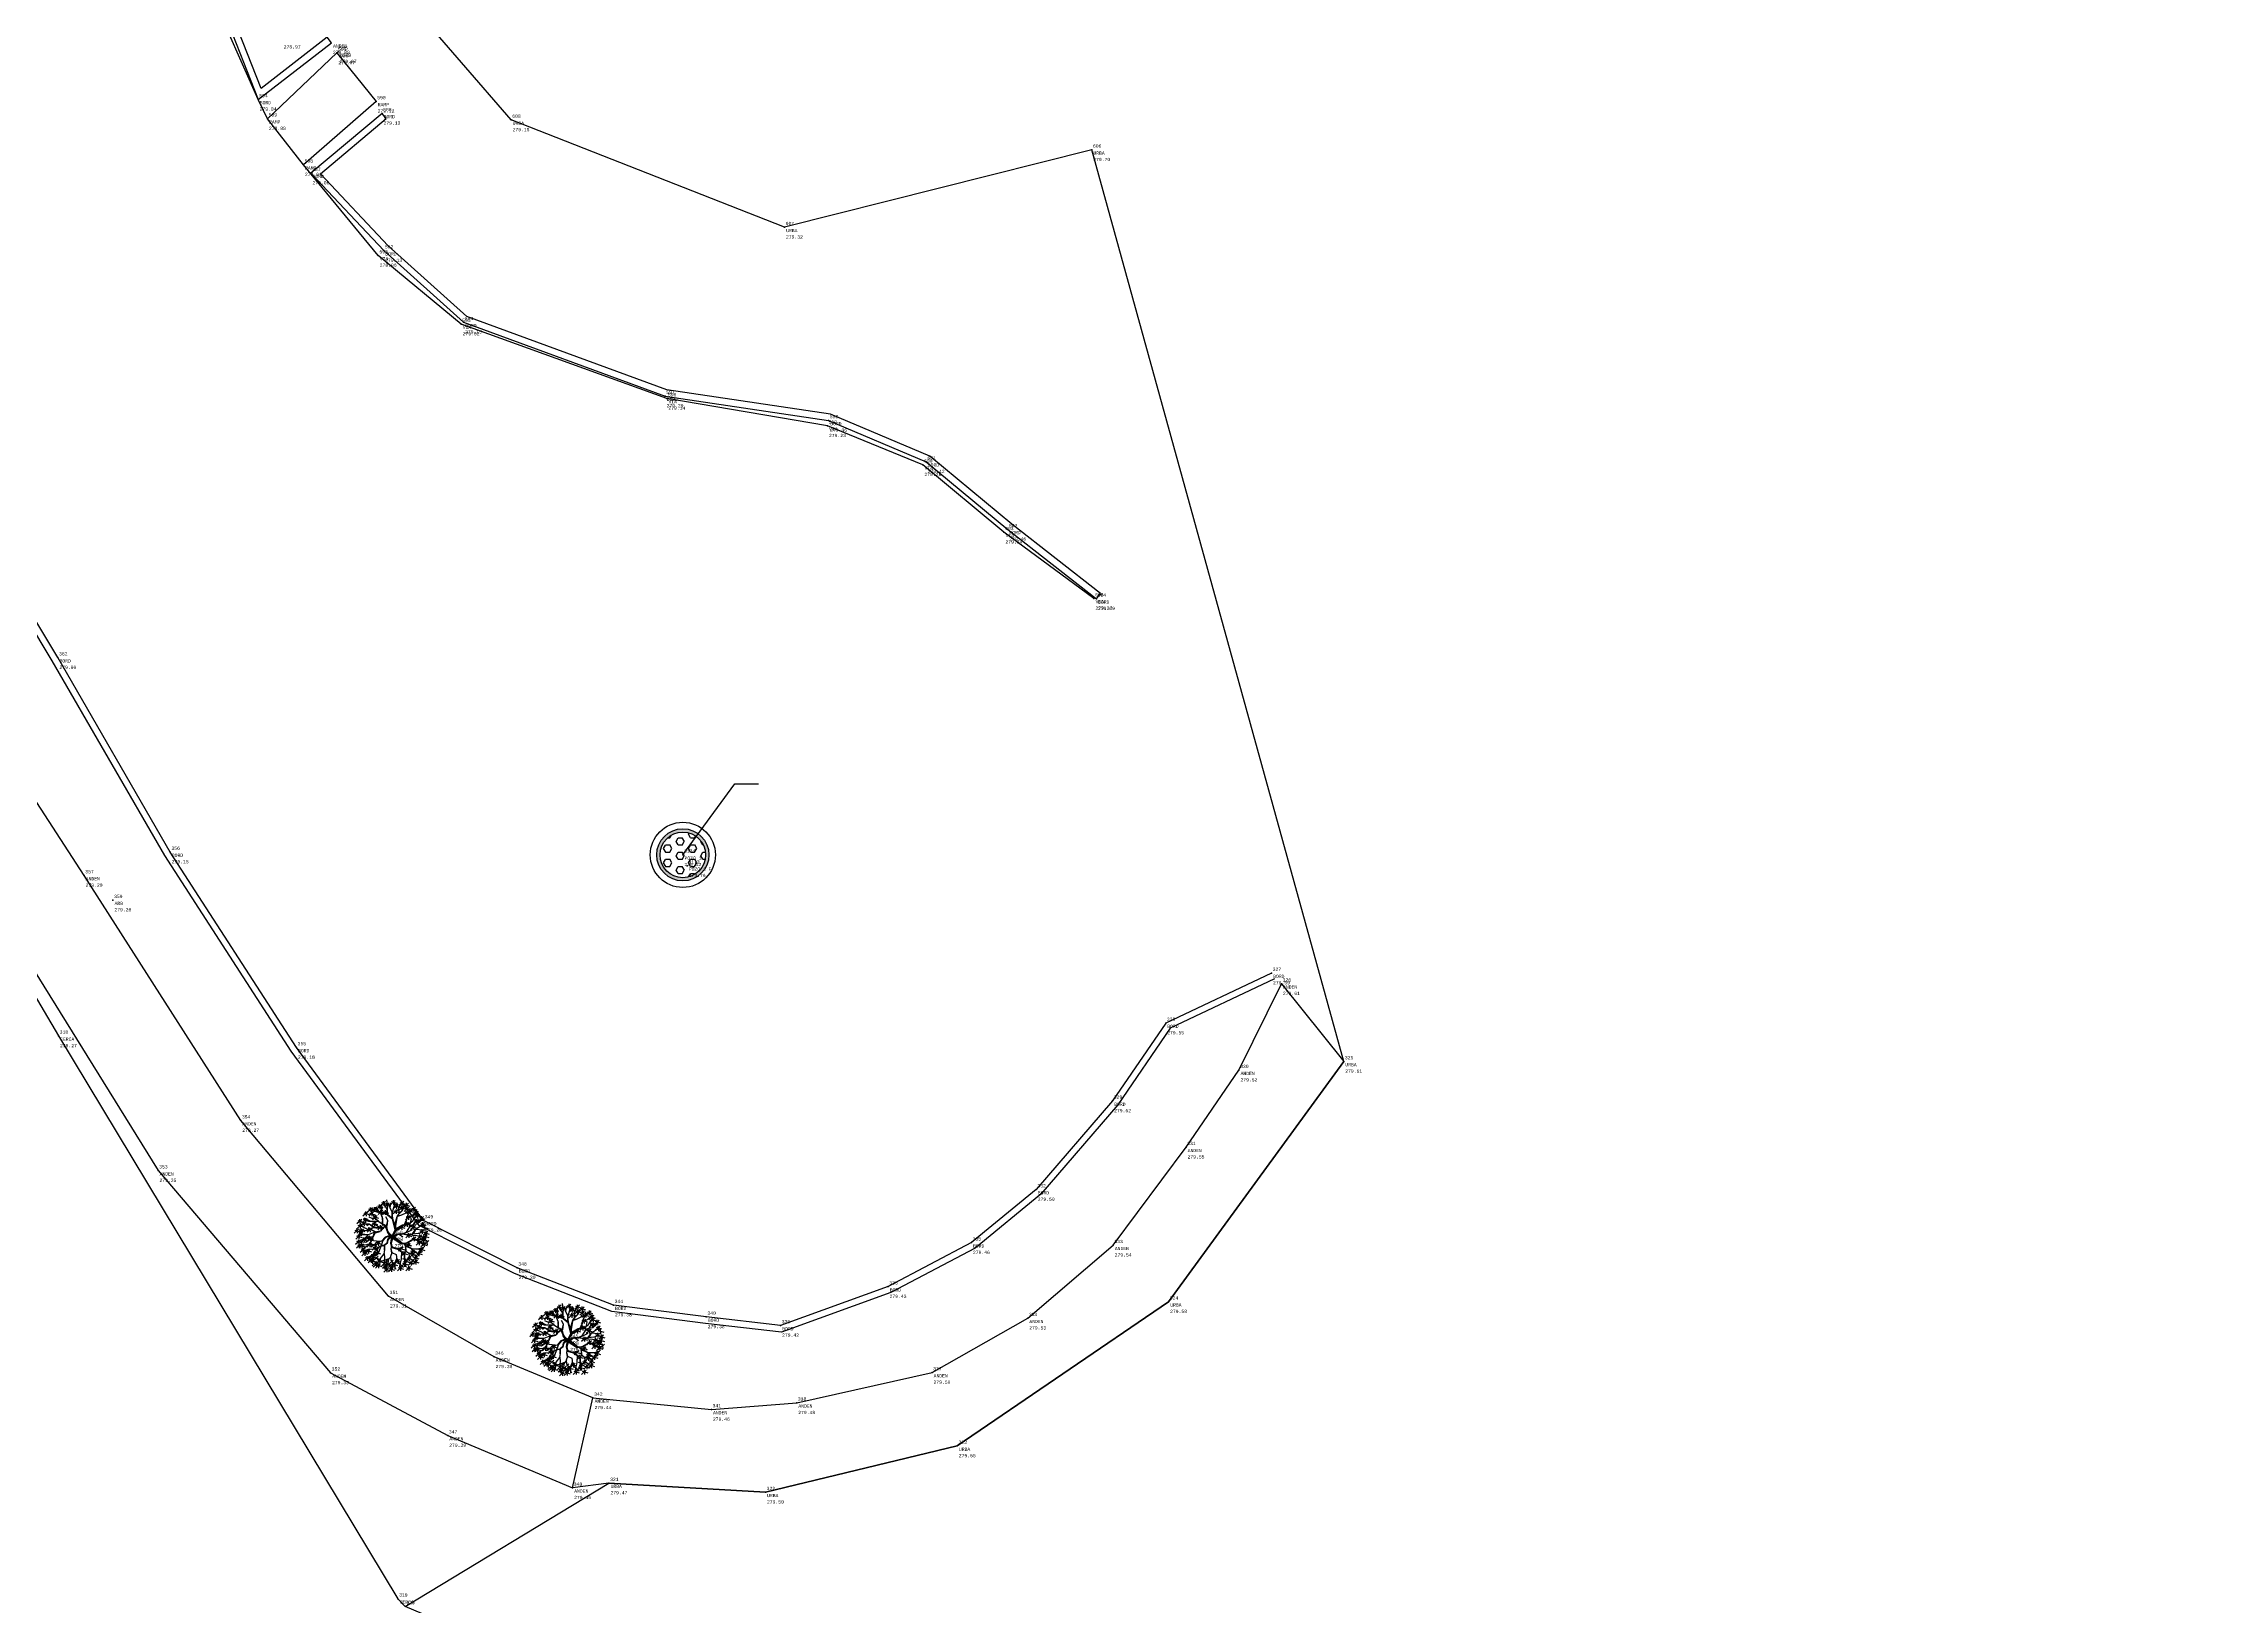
# Model space of a CAD drawing. Header units: metres. Extents: x 5050628 to 5051715, y 2427226 to 2427693.
# Drawn here: x 5050965.71 to 5050999.06, y 2427358 to 2427381.98 of the extents above; entities that cross this region are included whole.
import ezdxf
from ezdxf.enums import TextEntityAlignment as Align

# ---------------------------------------------------------------- set-up
doc = ezdxf.new("R2010")
doc.units = ezdxf.units.M
for name, color, linetype in [('Anden', 252, 'Continuous'), ('ARBOLES', 3, 'Continuous'), ('Bordillo', 252, 'Continuous'), ('Cerca', 90, 'FENCELINE2'), ('CVL_PUNTO', 2, 'Continuous'), ('CVL_PUNTO_COR', 2, 'Continuous'), ('CVL_PUNTO_NUM', 2, 'Continuous'), ('POZO', 251, 'Continuous'), ('Rampa', 253, 'Continuous'), ('Texto', 7, 'Continuous'), ('Urbanizacion', 222, 'Continuous'), ('Vía', 40, 'Continuous')]:
    doc.layers.add(name, color=color, linetype=linetype)
doc.styles.add('MONOTXT4', font='monotxt4.shx')
doc.linetypes.add('FENCELINE2', pattern='A,0.25,-0.1,[132,ltypeshp.shx,S=0.1,R=0,X=-0.1,Y=0],-0.1,1', length=1.45)

# ---------------------------------------------------------------- blocks, each defined once
blk = doc.blocks.new('POZO')
h = blk.add_hatch(color=251)
h.dxf.hatch_style = 1
h.paths.add_polyline_path([(0.4, 0, 1), (-0.4, 0, 1)])
h.paths.add_polyline_path([(-0.35, 0, -1), (0.35, 0, -1)], flags=16)
h = blk.add_hatch()
h.set_pattern_fill('HEX', color=252, scale=0.02)
h.set_pattern_definition([(0, (-1173315.06659, -1368270.07615), (0, 0.109985226308), [0.0635, -0.127]), (120, (-1173315.06659, -1368270.07615), (-0.095250000024, -0.054992613154), [0.0635, -0.127]), (60, (-1173315.00309, -1368270.07615), (-0.095250000024, 0.054992613154), [0.0635, -0.127])])
h.paths.add_polyline_path([(-0.35, 0, 1), (0.35, 0, 1)])
at = {"color": 252}
for radius in [0.5, 0.4, 0.35]:
    blk.add_circle((0, 0), radius, dxfattribs=at)
blk = doc.blocks.new('ar-2')
at = {"layer": 'ARBOLES'}
for p, q in [((28.994, 112.147), (28.788, 111.964)), ((28.821, 112.102), (29.055, 112.03)), ((28.899, 112.164), (28.922, 111.964)), ((29.159, 112.15), (28.953, 111.966)), ((29.24, 111.943), (28.972, 112.031)), ((28.986, 112.105), (29.22, 112.033)), ((29.064, 112.167), (29.087, 111.966)), ((29.381, 112.272), (29.175, 112.089)), ((29.208, 112.227), (29.442, 112.155)), ((29.442, 112.04), (29.235, 111.857)), ((29.286, 112.289), (29.309, 112.089)), ((29.552, 112.413), (29.346, 112.23)), ((29.401, 112.088), (29.364, 112.162)), ((29.379, 112.368), (29.613, 112.296)), ((29.632, 112.027), (29.426, 111.844)), ((29.457, 112.43), (29.48, 112.23)), ((29.716, 112.36), (29.509, 112.177)), ((29.537, 112.044), (29.56, 111.844)), ((29.543, 112.315), (29.776, 112.243)), ((29.603, 112.491), (29.626, 112.29)), ((29.982, 112.455), (29.776, 112.272)), ((29.809, 112.411), (30.043, 112.339)), ((29.887, 112.473), (29.91, 112.272)), ((30.096, 112.061), (29.889, 111.878)), ((30.099, 112.288), (29.893, 112.105)), ((29.923, 112.016), (30.156, 111.944)), ((29.926, 112.243), (30.16, 112.171)), ((30, 112.078), (30.023, 111.878)), ((30.004, 112.305), (30.027, 112.105)), ((30.344, 112.212), (30.137, 112.029)), ((30.353, 112.423), (30.146, 112.24)), ((30.171, 112.168), (30.404, 112.095)), ((30.18, 112.379), (30.413, 112.306)), ((30.248, 112.23), (30.271, 112.029)), ((30.257, 112.441), (30.28, 112.24)), ((30.555, 112.339), (30.348, 112.155)), ((30.566, 112.171), (30.36, 111.988)), ((30.382, 112.294), (30.615, 112.222)), ((30.393, 112.127), (30.627, 112.054)), ((30.459, 112.356), (30.482, 112.155)), ((30.471, 112.189), (30.494, 111.988)), ((30.694, 112.066), (30.488, 111.883)), ((30.521, 112.021), (30.755, 111.949)), ((30.599, 112.083), (30.622, 111.883)), ((30.86, 112.173), (30.654, 111.99)), ((30.687, 112.129), (30.921, 112.056)), ((30.743, 112.051), (30.977, 111.979)), ((30.765, 112.191), (30.788, 111.99)), ((28.4, 111.227), (28.194, 111.044)), ((28.227, 111.182), (28.46, 111.11)), ((28.305, 111.244), (28.328, 111.044)), ((28.528, 111.641), (28.322, 111.457)), ((28.536, 111.431), (28.33, 111.248)), ((28.355, 111.596), (28.589, 111.524)), ((28.363, 111.387), (28.597, 111.315)), ((28.569, 111.108), (28.363, 110.925)), ((28.603, 111.231), (28.396, 111.048)), ((28.43, 111.186), (28.663, 111.114)), ((28.433, 111.658), (28.456, 111.457)), ((28.441, 111.449), (28.464, 111.248)), ((28.474, 111.126), (28.497, 110.925)), ((28.703, 111.533), (28.497, 111.35)), ((28.507, 111.248), (28.53, 111.048)), ((28.68, 111.44), (28.53, 111.502)), ((28.764, 111.682), (28.558, 111.499)), ((28.786, 111.965), (28.579, 111.782)), ((28.608, 111.55), (28.631, 111.35)), ((28.613, 111.92), (28.846, 111.848)), ((28.669, 111.7), (28.692, 111.499)), ((28.69, 111.982), (28.714, 111.782)), ((28.964, 111.276), (28.758, 111.092)), ((29.043, 111.964), (28.837, 111.781)), ((28.869, 111.293), (28.892, 111.092)), ((28.87, 111.919), (29.104, 111.847)), ((29.153, 111.542), (28.947, 111.359)), ((28.948, 111.981), (28.971, 111.781)), ((28.98, 111.498), (29.214, 111.426)), ((29.198, 111.809), (28.992, 111.626)), ((29.025, 111.764), (29.259, 111.692)), ((29.058, 111.56), (29.081, 111.359)), ((29.29, 111.272), (29.084, 111.452)), ((29.103, 111.827), (29.126, 111.626)), ((29.426, 111.381), (29.22, 111.198)), ((29.253, 111.336), (29.486, 111.264)), ((29.269, 111.995), (29.502, 111.923)), ((29.331, 111.398), (29.354, 111.198)), ((29.459, 111.982), (29.692, 111.91)), ((30.16, 111.33), (30.393, 111.258)), ((30.237, 111.392), (30.26, 111.192)), ((30.572, 111.509), (30.366, 111.326)), ((30.399, 111.465), (30.632, 111.392)), ((30.434, 111.919), (30.446, 112)), ((30.449, 111.764), (30.683, 111.692)), ((30.477, 111.527), (30.5, 111.326)), ((30.527, 111.827), (30.55, 111.626)), ((30.603, 111.328), (30.677, 111.671)), ((30.85, 111.375), (30.644, 111.192)), ((30.677, 111.33), (30.911, 111.258)), ((30.755, 111.392), (30.778, 111.192)), ((30.963, 111.971), (30.756, 111.788)), ((30.79, 111.926), (31.023, 111.854)), ((30.808, 111.591), (31.042, 111.519)), ((31.017, 111.865), (30.81, 111.682)), ((30.844, 111.82), (31.077, 111.748)), ((30.857, 111.782), (30.956, 111.857)), ((30.867, 111.988), (30.89, 111.788)), ((30.921, 111.882), (30.945, 111.682)), ((31.2, 111.764), (30.994, 111.581)), ((31.222, 111.198), (31.016, 111.015)), ((31.027, 111.72), (31.261, 111.648)), ((31.239, 111.509), (31.033, 111.326)), ((31.049, 111.153), (31.283, 111.081)), ((31.066, 111.465), (31.3, 111.392)), ((31.094, 111.372), (31.231, 111.378)), ((31.105, 111.782), (31.128, 111.581)), ((31.127, 111.215), (31.15, 111.015)), ((31.144, 111.527), (31.167, 111.326)), ((31.164, 111.32), (31.398, 111.248)), ((31.394, 111.125), (31.188, 110.942)), ((31.221, 111.081), (31.455, 111.009)), ((31.242, 111.382), (31.265, 111.182)), ((31.299, 111.143), (31.322, 110.942)), ((28.468, 110.742), (28.262, 110.559)), ((28.48, 110.97), (28.274, 110.787)), ((28.295, 110.697), (28.529, 110.625)), ((28.307, 110.925), (28.541, 110.853)), ((28.513, 110.584), (28.307, 110.401)), ((28.34, 110.539), (28.574, 110.467)), ((28.373, 110.759), (28.396, 110.559)), ((28.385, 110.987), (28.408, 110.787)), ((28.608, 110.578), (28.402, 110.395)), ((28.418, 110.601), (28.441, 110.401)), ((28.435, 110.533), (28.669, 110.461)), ((28.669, 110.386), (28.463, 110.203)), ((28.699, 110.836), (28.493, 110.653)), ((28.513, 110.595), (28.536, 110.395)), ((28.526, 110.791), (28.759, 110.719)), ((28.738, 110.254), (28.532, 110.071)), ((28.565, 110.21), (28.798, 110.138)), ((28.574, 110.403), (28.597, 110.203)), ((28.604, 110.853), (28.627, 110.653)), ((28.643, 110.272), (28.666, 110.071)), ((28.875, 110.925), (28.669, 110.742)), ((28.897, 110.351), (28.69, 110.168)), ((28.702, 110.88), (28.936, 110.808)), ((28.724, 110.306), (28.957, 110.234)), ((28.953, 110.629), (28.747, 110.446)), ((28.98, 110.902), (28.774, 110.719)), ((28.78, 110.942), (28.803, 110.742)), ((28.78, 110.585), (29.013, 110.513)), ((28.801, 110.368), (28.825, 110.168)), ((28.807, 110.857), (29.041, 110.785)), ((28.858, 110.647), (28.881, 110.446)), ((28.885, 110.919), (28.908, 110.719)), ((28.953, 110.14), (28.976, 109.94)), ((29.183, 110.491), (28.977, 110.308)), ((29.01, 110.446), (29.243, 110.374)), ((29.088, 110.508), (29.111, 110.308)), ((29.113, 110.228), (29.346, 110.156)), ((29.32, 110.686), (29.114, 110.503)), ((29.147, 110.641), (29.381, 110.569)), ((29.225, 110.703), (29.248, 110.503)), ((30.328, 110.446), (30.122, 110.263)), ((30.155, 110.402), (30.389, 110.329)), ((30.449, 110.246), (30.243, 110.063)), ((30.276, 110.201), (30.51, 110.129)), ((30.354, 110.263), (30.377, 110.063)), ((30.627, 110.614), (30.421, 110.43)), ((30.638, 111.025), (30.432, 110.841)), ((30.454, 110.569), (30.687, 110.497)), ((30.465, 110.98), (30.699, 110.908)), ((30.532, 110.631), (30.555, 110.43)), ((30.543, 111.042), (30.566, 110.841)), ((30.811, 110.324), (30.605, 110.14)), ((30.811, 110.191), (30.605, 110.008)), ((30.638, 110.279), (30.872, 110.207)), ((30.868, 110.88), (30.662, 110.697)), ((30.716, 110.341), (30.739, 110.14)), ((30.716, 110.208), (30.739, 110.008)), ((30.773, 110.897), (30.796, 110.697)), ((31.078, 110.24), (30.872, 110.057)), ((31.089, 110.713), (30.883, 110.53)), ((30.883, 110.226), (31.007, 110.065)), ((30.905, 110.195), (31.138, 110.123)), ((30.916, 110.668), (31.15, 110.596)), ((31.128, 110.97), (30.922, 110.787)), ((30.983, 110.257), (31.006, 110.057)), ((30.994, 110.73), (31.017, 110.53)), ((31.2, 110.407), (30.994, 110.224)), ((31.033, 110.987), (31.056, 110.787)), ((31.276, 110.82), (31.07, 110.637)), ((31.301, 110.632), (31.094, 110.449)), ((31.103, 110.776), (31.336, 110.704)), ((31.105, 110.425), (31.128, 110.224)), ((31.128, 110.587), (31.361, 110.515)), ((31.368, 110.97), (31.162, 110.787)), ((31.181, 110.838), (31.204, 110.637)), ((31.195, 110.925), (31.428, 110.853)), ((31.205, 110.649), (31.228, 110.449)), ((31.433, 110.725), (31.227, 110.542)), ((31.273, 110.987), (31.296, 110.787)), ((31.338, 110.742), (31.361, 110.542)), ((28.848, 110.035), (28.641, 109.852)), ((28.675, 109.99), (28.908, 109.918)), ((28.752, 110.053), (28.776, 109.852)), ((29.013, 109.94), (28.807, 109.757)), ((28.84, 109.895), (29.074, 109.823)), ((29.048, 110.123), (28.842, 109.94)), ((28.875, 110.078), (29.109, 110.006)), ((28.918, 109.957), (28.941, 109.757)), ((28.974, 109.92), (28.997, 109.72)), ((29.186, 109.821), (28.979, 109.638)), ((29.235, 109.753), (29.028, 109.57)), ((29.237, 110.04), (29.031, 109.856)), ((29.064, 109.995), (29.297, 109.923)), ((29.09, 109.838), (29.113, 109.638)), ((29.331, 109.718), (29.124, 109.535)), ((29.139, 109.77), (29.162, 109.57)), ((29.158, 109.673), (29.391, 109.601)), ((29.181, 109.913), (29.414, 109.841)), ((29.23, 109.845), (29.463, 109.773)), ((29.235, 109.735), (29.259, 109.535)), ((29.603, 109.817), (29.397, 109.634)), ((29.459, 109.65), (29.692, 109.578)), ((29.684, 109.547), (29.478, 109.364)), ((29.508, 109.835), (29.531, 109.634)), ((29.511, 109.502), (29.745, 109.43)), ((29.514, 109.523), (29.632, 109.679)), ((29.537, 109.712), (29.56, 109.512)), ((29.581, 109.897), (29.605, 109.696)), ((29.589, 109.564), (29.612, 109.364)), ((29.654, 109.673), (29.887, 109.601)), ((29.887, 109.874), (29.681, 109.691)), ((29.887, 109.556), (29.681, 109.373)), ((29.904, 109.773), (29.698, 109.59)), ((29.714, 109.512), (29.948, 109.44)), ((29.731, 109.735), (29.754, 109.535)), ((29.792, 109.574), (29.815, 109.373)), ((30.01, 109.763), (29.803, 109.579)), ((29.869, 109.753), (29.831, 109.61)), ((29.831, 109.61), (29.85, 109.479)), ((29.837, 109.718), (30.07, 109.646)), ((29.914, 109.78), (29.938, 109.579)), ((30.165, 109.907), (29.959, 109.724)), ((29.992, 109.862), (30.226, 109.79)), ((30.282, 109.601), (30.076, 109.418)), ((30.109, 109.556), (30.343, 109.484)), ((30.167, 109.616), (30.211, 109.523)), ((30.187, 109.618), (30.21, 109.418)), ((30.471, 109.796), (30.265, 109.613)), ((30.294, 109.956), (30.527, 109.884)), ((30.298, 109.751), (30.532, 109.679)), ((30.376, 109.813), (30.399, 109.613)), ((30.645, 109.605), (30.439, 109.422)), ((30.65, 110.024), (30.444, 109.841)), ((30.472, 109.561), (30.706, 109.489)), ((30.477, 109.979), (30.71, 109.907)), ((30.743, 109.829), (30.537, 109.646)), ((30.55, 109.623), (30.573, 109.422)), ((30.555, 110.041), (30.578, 109.841)), ((30.57, 109.784), (30.804, 109.712)), ((30.648, 109.846), (30.671, 109.646)), ((30.94, 109.879), (30.733, 109.696)), ((30.944, 110.051), (30.738, 109.868)), ((30.767, 109.835), (31, 109.763)), ((30.771, 110.006), (31.004, 109.934)), ((30.844, 109.897), (30.867, 109.696)), ((30.849, 110.068), (30.872, 109.868))]:
    blk.add_line(p, q, dxfattribs=at)
at = {"layer": 'ARBOLES', "color": 27}
for p, q in [((29.245, 111.956), (29.091, 112.149)), ((29.115, 112.149), (29.24, 111.988)), ((29.24, 111.988), (29.14, 112.174)), ((29.277, 111.969), (29.158, 112.187)), ((29.346, 112.057), (29.369, 111.857)), ((29.37, 111.844), (29.414, 112.149)), ((29.414, 112.149), (29.395, 112.287)), ((29.638, 112.025), (29.5, 112.311)), ((29.638, 112.218), (29.619, 112.342)), ((29.619, 111.888), (29.644, 112.043)), ((29.62, 112.377), (29.643, 112.177)), ((29.638, 112.342), (29.65, 112.224)), ((29.644, 112.043), (29.638, 112.218)), ((29.644, 111.993), (29.662, 112.348)), ((29.756, 112.137), (29.688, 112.342)), ((29.762, 112.143), (29.787, 112.361)), ((29.849, 111.956), (29.762, 112.143)), ((29.855, 111.956), (29.974, 112.361)), ((30.129, 112.131), (30.048, 112.355)), ((30.142, 111.882), (30.129, 112.131)), ((30.136, 112.137), (30.229, 112.305)), ((30.142, 111.919), (30.297, 112.038)), ((30.147, 111.882), (30.297, 112.031)), ((30.297, 112.031), (30.396, 112.249)), ((30.428, 111.913), (30.739, 112.056)), ((30.595, 111.956), (30.621, 112.125)), ((28.637, 111.16), (28.419, 111.135)), ((28.431, 111.16), (28.556, 111.166)), ((28.723, 111.148), (28.437, 111.198)), ((28.711, 111.253), (28.481, 111.359)), ((28.53, 111.488), (28.763, 111.416)), ((28.591, 111.638), (28.825, 111.565)), ((28.853, 111.558), (28.611, 111.664)), ((28.853, 111.564), (28.636, 111.67)), ((28.897, 111.564), (28.654, 111.695)), ((28.853, 111.44), (28.68, 111.44)), ((28.829, 111.166), (28.711, 111.253)), ((28.823, 111.166), (28.723, 111.148)), ((28.848, 111.434), (28.755, 111.366)), ((28.791, 111.231), (29.025, 111.159)), ((29.102, 111.085), (28.804, 110.979)), ((29.116, 111.085), (28.811, 111.284)), ((29.016, 111.278), (28.823, 111.166)), ((28.978, 111.677), (28.853, 111.744)), ((29.245, 111.558), (28.853, 111.558)), ((29.091, 111.303), (28.853, 111.44)), ((29.041, 111.297), (28.854, 111.434)), ((29.041, 111.839), (28.91, 111.982)), ((29.091, 111.677), (28.978, 111.677)), ((28.997, 111.173), (29.14, 111.098)), ((29.246, 111.253), (29.016, 111.278)), ((29.102, 111.683), (29.041, 111.839)), ((29.234, 111.272), (29.041, 111.297)), ((29.277, 111.259), (29.091, 111.303)), ((29.258, 111.564), (29.102, 111.683)), ((29.339, 111.129), (29.102, 111.085)), ((29.109, 111.067), (29.327, 111.116)), ((29.383, 111.888), (29.245, 111.956)), ((29.494, 111.409), (29.245, 111.558)), ((29.408, 111.26), (29.265, 111.26)), ((29.563, 111.334), (29.271, 111.534)), ((29.383, 111.9), (29.277, 111.969)), ((29.457, 111.285), (29.277, 111.259)), ((29.47, 111.285), (29.339, 111.129)), ((29.433, 111.278), (29.339, 111.129)), ((29.42, 111.733), (29.37, 111.844)), ((29.37, 111.844), (29.42, 111.683)), ((29.494, 111.894), (29.383, 111.9)), ((29.588, 111.876), (29.383, 111.888)), ((29.42, 111.683), (29.414, 111.471)), ((29.439, 111.458), (29.42, 111.733)), ((29.544, 111.334), (29.457, 111.285)), ((29.55, 111.309), (29.47, 111.285)), ((29.619, 111.888), (29.494, 111.894)), ((29.619, 111.328), (29.494, 111.409)), ((29.55, 111.309), (29.625, 111.135)), ((29.595, 111.266), (29.563, 111.334)), ((29.662, 111.601), (29.576, 111.757)), ((29.862, 111.657), (29.588, 111.876)), ((29.6, 111.352), (29.656, 111.595)), ((29.644, 111.11), (29.6, 111.322)), ((29.656, 111.129), (29.619, 111.328)), ((29.625, 111.346), (29.662, 111.601)), ((29.638, 111.906), (29.644, 111.863)), ((29.763, 110.923), (29.638, 111.098)), ((29.669, 111.832), (29.644, 111.993)), ((29.749, 110.967), (29.644, 111.11)), ((29.756, 110.992), (29.656, 111.129)), ((29.881, 111.664), (29.669, 111.832)), ((29.837, 111.701), (29.855, 111.95)), ((29.848, 110.918), (29.98, 111.197)), ((29.848, 110.918), (30.004, 111.179)), ((29.874, 111.677), (29.849, 111.956)), ((29.98, 111.197), (29.862, 111.657)), ((29.967, 111.378), (29.881, 111.664)), ((29.918, 110.992), (30.017, 111.16)), ((29.961, 111.421), (30.067, 111.77)), ((29.998, 111.352), (29.967, 111.378)), ((30.004, 111.179), (29.974, 111.346)), ((29.98, 111.384), (30.017, 111.534)), ((29.998, 111.365), (30.08, 111.794)), ((30.017, 111.179), (29.998, 111.352)), ((30.017, 111.246), (30.297, 111.409)), ((30.03, 111.209), (30.253, 111.359)), ((30.036, 111.179), (30.309, 111.396)), ((30.08, 111.794), (30.142, 111.882)), ((30.086, 111.776), (30.223, 111.82)), ((30.104, 111.813), (30.229, 111.826)), ((30.333, 111.375), (30.126, 111.192)), ((30.223, 111.82), (30.428, 111.913)), ((30.279, 111.017), (30.472, 111.091)), ((30.297, 111.409), (30.422, 111.421)), ((30.309, 111.396), (30.471, 111.409)), ((30.348, 111.017), (30.478, 111.091)), ((30.385, 111.421), (30.459, 111.59)), ((30.622, 111.809), (30.416, 111.626)), ((30.422, 111.421), (30.446, 111.502)), ((30.446, 111.502), (30.491, 111.701)), ((30.471, 111.409), (30.565, 111.446)), ((30.472, 111.091), (30.609, 111.322)), ((30.484, 111.714), (30.546, 111.888)), ((30.491, 111.701), (30.701, 111.8)), ((30.491, 111.091), (30.721, 111.21)), ((30.502, 111.739), (30.695, 111.794)), ((30.546, 111.888), (30.595, 111.956)), ((30.565, 111.446), (30.739, 111.577)), ((30.609, 111.322), (30.783, 111.434)), ((30.615, 111.366), (30.789, 111.44)), ((30.701, 111.8), (30.857, 111.963)), ((30.727, 111.017), (30.876, 111.216)), ((30.739, 111.577), (30.857, 111.782)), ((30.757, 111.863), (30.87, 111.943)), ((30.757, 111.85), (30.882, 111.919)), ((30.981, 111.635), (30.775, 111.452)), ((30.777, 111.036), (30.889, 111.229)), ((30.783, 111.648), (31.017, 111.576)), ((30.783, 111.434), (30.939, 111.453)), ((30.789, 111.434), (30.895, 111.621)), ((30.876, 111.216), (31.094, 111.372)), ((30.886, 111.653), (30.909, 111.452)), ((30.889, 111.216), (31.275, 111.173)), ((30.939, 111.453), (31.088, 111.652)), ((30.939, 111.453), (31.119, 111.614)), ((28.396, 111.064), (28.63, 110.991)), ((28.406, 110.992), (28.767, 110.98)), ((28.786, 110.98), (28.412, 111.011)), ((28.648, 110.817), (28.418, 110.705)), ((28.699, 110.637), (28.456, 110.675)), ((28.568, 110.525), (28.462, 110.5)), ((28.63, 110.525), (28.475, 110.482)), ((28.496, 110.341), (28.729, 110.269)), ((28.798, 110.5), (28.531, 110.339)), ((28.755, 110.538), (28.537, 110.532)), ((28.86, 110.357), (28.58, 110.27)), ((28.705, 110.282), (28.58, 110.257)), ((28.599, 110.233), (28.705, 110.282)), ((28.612, 110.208), (28.842, 110.345)), ((28.923, 110.563), (28.63, 110.525)), ((28.804, 110.979), (28.648, 110.817)), ((28.848, 110.743), (28.699, 110.637)), ((28.991, 110.793), (28.798, 110.5)), ((28.985, 110.805), (28.848, 110.743)), ((29.109, 110.339), (28.86, 110.357)), ((29.284, 110.681), (28.916, 110.724)), ((29.06, 110.538), (28.923, 110.563)), ((29.066, 110.532), (28.923, 110.438)), ((29.035, 110.158), (28.96, 109.791)), ((29.072, 111.067), (28.973, 110.799)), ((29.091, 110.245), (28.973, 109.766)), ((29.103, 111.06), (28.985, 110.805)), ((29.078, 110.251), (28.991, 110.096)), ((29.178, 110.669), (29.06, 110.538)), ((29.184, 110.282), (29.078, 110.251)), ((29.286, 110.273), (29.08, 110.09)), ((29.271, 110.245), (29.103, 110.052)), ((29.228, 110.432), (29.109, 110.339)), ((29.122, 110.332), (29.228, 110.407)), ((29.228, 110.407), (29.165, 110.282)), ((29.408, 110.693), (29.178, 110.669)), ((29.253, 110.426), (29.184, 110.282)), ((29.191, 110.29), (29.214, 110.09)), ((29.414, 110.507), (29.228, 110.432)), ((29.427, 110.494), (29.253, 110.426)), ((29.421, 110.687), (29.271, 110.245)), ((29.489, 110.152), (29.321, 109.952)), ((29.545, 110.868), (29.377, 110.693)), ((29.551, 110.861), (29.408, 110.693)), ((29.514, 110.519), (29.414, 110.507)), ((29.501, 110.482), (29.427, 110.494)), ((29.433, 110.693), (29.582, 110.868)), ((29.52, 110.332), (29.489, 110.152)), ((29.495, 110.164), (29.52, 109.984)), ((29.501, 110.519), (29.52, 110.332)), ((29.613, 110.612), (29.514, 110.525)), ((29.582, 110.575), (29.514, 110.519)), ((29.52, 110.307), (29.526, 110.513)), ((29.738, 110.942), (29.545, 110.868)), ((29.756, 110.917), (29.551, 110.861)), ((29.626, 110.6), (29.582, 110.575)), ((29.644, 110.774), (29.613, 110.612)), ((29.651, 110.743), (29.626, 110.6)), ((29.848, 110.918), (29.651, 110.743)), ((29.657, 110.768), (29.781, 110.936)), ((29.812, 110.923), (29.657, 110.768)), ((29.855, 110.917), (29.749, 110.967)), ((29.855, 110.917), (29.756, 110.992)), ((29.812, 110.874), (29.769, 110.625)), ((29.848, 110.918), (29.775, 110.612)), ((29.775, 110.612), (29.812, 110.457)), ((29.831, 110.195), (29.775, 110.04)), ((29.8, 110.45), (29.787, 110.357)), ((29.787, 110.357), (29.819, 110.183)), ((29.819, 110.432), (29.794, 110.364)), ((29.794, 110.364), (29.837, 110.208)), ((29.856, 110.812), (29.8, 110.618)), ((29.8, 110.618), (29.825, 110.469)), ((29.812, 110.457), (29.887, 110.413)), ((29.825, 110.469), (29.912, 110.426)), ((29.837, 110.208), (30.018, 110.12)), ((29.848, 110.918), (29.887, 110.811)), ((29.893, 110.954), (29.881, 110.917)), ((29.881, 110.917), (29.905, 110.817)), ((29.887, 110.811), (30.223, 110.599)), ((29.887, 110.413), (30.124, 110.345)), ((29.905, 110.817), (29.918, 110.917)), ((29.912, 110.426), (30.092, 110.37)), ((29.918, 110.936), (30.043, 111.017)), ((29.918, 110.917), (29.918, 110.992)), ((29.924, 110.911), (30.018, 110.986)), ((29.93, 110.898), (30.291, 110.618)), ((29.937, 110.805), (29.93, 110.867)), ((29.93, 110.867), (30.21, 110.655)), ((30.204, 110.631), (29.937, 110.805)), ((29.949, 110.886), (30.092, 111.005)), ((30.21, 110.655), (29.967, 110.811)), ((30.018, 110.986), (30.105, 111.017)), ((30.285, 110.413), (30.055, 110.382)), ((30.092, 111.005), (30.155, 111.005)), ((30.105, 111.017), (30.298, 111.017)), ((30.124, 110.37), (30.254, 110.264)), ((30.124, 110.345), (30.248, 110.245)), ((30.13, 110.37), (30.285, 110.413)), ((30.155, 111.005), (30.31, 110.892)), ((30.192, 110.986), (30.323, 111.011)), ((30.291, 110.618), (30.204, 110.631)), ((30.223, 110.599), (30.341, 110.593)), ((30.248, 110.245), (30.235, 109.934)), ((30.26, 110.257), (30.379, 110.071)), ((30.298, 111.017), (30.422, 110.992)), ((30.309, 110.618), (30.372, 110.618)), ((30.341, 110.593), (30.422, 110.493)), ((30.372, 110.618), (30.502, 110.649)), ((30.403, 110.581), (30.446, 110.493)), ((30.409, 110.581), (30.534, 110.643)), ((30.416, 110.488), (30.428, 110.282)), ((30.422, 110.992), (30.727, 111.017)), ((30.422, 110.493), (30.701, 110.369)), ((30.428, 110.282), (30.546, 110.189)), ((30.453, 110.282), (30.435, 110.482)), ((30.446, 110.493), (30.695, 110.388)), ((30.502, 110.649), (30.739, 110.787)), ((30.528, 110.992), (30.659, 110.986)), ((30.534, 110.643), (30.733, 110.768)), ((30.546, 110.189), (30.615, 109.971)), ((30.565, 110.171), (30.814, 110.102)), ((30.578, 110.189), (30.827, 110.108)), ((30.628, 111.005), (30.721, 110.955)), ((30.638, 110.146), (30.872, 110.074)), ((30.683, 110.364), (30.883, 110.226)), ((30.695, 110.835), (30.928, 110.763)), ((30.695, 110.388), (31, 110.35)), ((30.701, 110.369), (31.019, 110.376)), ((30.721, 110.955), (30.908, 110.942)), ((30.733, 110.768), (30.9, 110.737)), ((30.739, 110.787), (30.882, 110.755)), ((30.746, 111.023), (30.976, 111.048)), ((30.882, 110.755), (31.199, 110.787)), ((30.9, 110.737), (31.156, 110.631)), ((31.138, 110.612), (30.907, 110.724)), ((30.908, 110.942), (31.293, 110.874)), ((31.181, 110.811), (30.919, 110.761)), ((30.955, 110.925), (31.189, 110.853)), ((30.976, 111.048), (31.063, 111.042)), ((31, 110.35), (31.099, 110.195)), ((31.019, 110.376), (31.231, 110.443)), ((31.027, 110.363), (31.261, 110.29)), ((31.249, 110.581), (31.138, 110.612)), ((31.261, 110.599), (31.144, 110.625)), ((31.156, 110.631), (31.274, 110.625)), ((31.298, 110.798), (31.181, 110.811)), ((31.199, 110.787), (31.293, 110.755)), ((31.298, 110.78), (31.224, 110.792)), ((28.991, 110.096), (28.755, 109.984)), ((29.215, 109.772), (29.085, 109.691)), ((29.676, 109.915), (29.215, 109.772)), ((29.246, 109.784), (29.713, 109.952)), ((29.302, 109.679), (29.259, 109.616)), ((29.321, 109.952), (29.302, 109.679)), ((29.632, 109.695), (29.426, 109.512)), ((29.677, 109.879), (29.47, 109.696)), ((29.663, 109.729), (29.47, 109.517)), ((29.52, 109.984), (29.489, 109.753)), ((29.663, 109.722), (29.539, 109.511)), ((29.682, 109.915), (29.663, 109.729)), ((29.781, 110.027), (29.682, 109.915)), ((29.775, 110.04), (29.787, 109.884)), ((29.787, 109.884), (29.869, 109.753)), ((29.875, 109.753), (29.999, 109.492)), ((30.024, 109.909), (29.955, 109.76)), ((29.962, 109.747), (29.955, 109.486)), ((30.043, 109.915), (29.962, 109.747)), ((30.018, 110.12), (30.043, 109.915)), ((30.03, 109.965), (30.024, 109.909)), ((30.043, 109.915), (30.099, 109.772)), ((30.07, 109.924), (30.093, 109.724)), ((30.099, 109.772), (30.335, 109.573)), ((30.235, 109.934), (30.167, 109.616)), ((30.366, 110.046), (30.379, 109.853)), ((30.397, 109.585), (30.372, 109.841)), ((30.379, 110.071), (30.397, 109.884)), ((30.379, 109.853), (30.422, 109.592)), ((30.391, 109.884), (30.441, 109.592)), ((30.397, 109.884), (30.652, 109.735)), ((30.615, 109.971), (30.771, 109.853)), ((30.827, 110.108), (30.914, 109.977))]:
    blk.add_line(p, q, dxfattribs=at)

msp = doc.modelspace()

# ---------------------------------------------------------------- linework, layer by layer
at = {"layer": 'Anden', "flags": 128}
for points, elevation in [([(5050965.051, 2427368.583), (5050967.463, 2427364.691), (5050970.111, 2427361.588), (5050971.909, 2427360.626), (5050973.826, 2427359.825), (5050974.139, 2427361.205), (5050972.62, 2427361.834), (5050971, 2427362.764), (5050968.733, 2427365.459), (5050966.329, 2427369.219), (5050964.695, 2427371.735)], 278.916), ([(5050984.705, 2427367.559), (5050985.661, 2427366.366), (5050982.973, 2427362.68), (5050979.73, 2427360.467), (5050976.786, 2427359.757), (5050974.384, 2427359.897), (5050973.826, 2427359.825), (5050974.139, 2427361.205), (5050975.956, 2427361.027), (5050977.266, 2427361.129), (5050979.342, 2427361.594), (5050980.811, 2427362.427), (5050982.123, 2427363.546), (5050983.241, 2427365.05), (5050984.053, 2427366.232), (5050984.705, 2427367.559)], 280.077)]:
    msp.add_lwpolyline(points, dxfattribs=dict(at, elevation=elevation))
at = {"layer": 'Bordillo', "flags": 128}
for points, elevation in [([(5050971.507, 2427391.687), (5050970.177, 2427388.646), (5050968.865, 2427386.631), (5050968.357, 2427384.661), (5050968.381, 2427382.705), (5050969, 2427381.125), (5050970.125, 2427381.995), (5050970.061, 2427382.078), (5050969.047, 2427381.294), (5050968.486, 2427382.725), (5050968.462, 2427384.648), (5050968.962, 2427386.588), (5050970.27, 2427388.596), (5050971.612, 2427391.687)], 279.544), ([(5050984.553, 2427367.722), (5050982.928, 2427366.955), (5050982.114, 2427365.76), (5050980.942, 2427364.401), (5050979.947, 2427363.586), (5050978.668, 2427362.911), (5050977.018, 2427362.316), (5050975.877, 2427362.447), (5050974.453, 2427362.628), (5050972.975, 2427363.202), (5050971.539, 2427363.927), (5050969.588, 2427366.581), (5050967.651, 2427369.579), (5050965.927, 2427372.561), (5050963.958, 2427375.842), (5050962.752, 2427375.195), (5050962.799, 2427375.107)], 280.061), ([(5050984.596, 2427367.632), (5050982.995, 2427366.876), (5050982.193, 2427365.699), (5050981.012, 2427364.329), (5050980.003, 2427363.502), (5050978.708, 2427362.819), (5050977.03, 2427362.214), (5050975.865, 2427362.348), (5050974.428, 2427362.53), (5050972.934, 2427363.111), (5050971.473, 2427363.849), (5050969.506, 2427366.524), (5050967.566, 2427369.527), (5050965.841, 2427372.51), (5050963.921, 2427375.709), (5050962.799, 2427375.107)], 280.061)]:
    msp.add_lwpolyline(points, dxfattribs=dict(at, elevation=elevation))
at = {"layer": 'Bordillo', "elevation": 279.592, "flags": 128}
msp.add_lwpolyline([(5050981.928, 2427373.544), (5050980.567, 2427374.607), (5050979.306, 2427375.652), (5050977.782, 2427376.297), (5050975.271, 2427376.671), (5050972.205, 2427377.793), (5050970.997, 2427378.877), (5050969.956, 2427379.985), (5050970.965, 2427380.833), (5050970.901, 2427380.91), (5050969.811, 2427379.994), (5050970.927, 2427378.805), (5050972.153, 2427377.706), (5050975.246, 2427376.574), (5050977.755, 2427376.2), (5050979.253, 2427375.566), (5050980.504, 2427374.529), (5050981.866, 2427373.465)], close=True, dxfattribs=at)
at = {"layer": 'Cerca', "elevation": 278.688, "flags": 128}
msp.add_lwpolyline([(5050908.774, 2427363.685), (5050913.526, 2427365.554), (5050920.394, 2427368.814), (5050927.242, 2427372.869), (5050932.406, 2427375.957), (5050939.264, 2427380.015), (5050941.098, 2427380.782), (5050943.073, 2427380.369), (5050946.931, 2427378.741), (5050950.796, 2427377.418), (5050956.801, 2427376.879), (5050958.846, 2427376.591), (5050960.473, 2427375.853), (5050963.679, 2427370.581), (5050965.936, 2427366.758), (5050971.146, 2427358.124), (5050971.256, 2427358.004)], dxfattribs=at)
at = {"layer": 'CVL_PUNTO', "color": 4}
for p in [(5050970.208, 2427381.838, 279.54), (5050970.208, 2427381.838, 279.54), (5050970.229, 2427381.855, 279.538), (5050970.229, 2427381.855, 279.538), (5050969, 2427381.125, 279.505), (5050969, 2427381.125, 279.505), (5050970.81, 2427381.094, 279.589), (5050970.81, 2427381.094, 279.589), (5050969.143, 2427380.829, 279.342), (5050969.143, 2427380.829, 279.342), (5050970.901, 2427380.91, 279.592), (5050970.901, 2427380.91, 279.592), (5050972.882, 2427380.81, 279.646), (5050972.882, 2427380.81, 279.646), (5050981.794, 2427380.351, 280.169), (5050981.794, 2427380.351, 280.169), (5050969.695, 2427380.123, 279.378), (5050969.695, 2427380.123, 279.378), (5050969.811, 2427379.994, 279.53), (5050969.811, 2427379.994, 279.53), (5050977.078, 2427379.163, 279.784), (5050977.078, 2427379.163, 279.784), (5050970.843, 2427378.73, 279.425), (5050970.843, 2427378.73, 279.425), (5050970.927, 2427378.805, 279.598), (5050970.927, 2427378.805, 279.598), (5050972.115, 2427377.677, 279.482), (5050972.115, 2427377.677, 279.482), (5050972.153, 2427377.706, 279.617), (5050972.153, 2427377.706, 279.617), (5050975.246, 2427376.574, 279.754), (5050975.246, 2427376.574, 279.754), (5050975.272, 2427376.536, 279.602), (5050975.272, 2427376.536, 279.602), (5050977.738, 2427376.117, 279.696), (5050977.738, 2427376.117, 279.696), (5050977.755, 2427376.2, 279.822), (5050977.755, 2427376.2, 279.822), (5050979.202, 2427375.519, 279.75), (5050979.202, 2427375.519, 279.75), (5050979.253, 2427375.566, 279.891), (5050979.253, 2427375.566, 279.891), (5050980.446, 2427374.484, 279.802), (5050980.446, 2427374.484, 279.802), (5050980.504, 2427374.529, 279.928), (5050980.504, 2427374.529, 279.928), (5050981.828, 2427373.469, 279.832), (5050981.828, 2427373.469, 279.832), (5050981.866, 2427373.465, 279.952), (5050981.866, 2427373.465, 279.952), (5050965.927, 2427372.561, 279.559), (5050965.927, 2427372.561, 279.559), (5050967.651, 2427369.579, 279.62), (5050967.651, 2427369.579, 279.62), (5050975.518, 2427369.535, 279.587), (5050975.518, 2427369.535, 279.587), (5050975.585, 2427369.367, 275.231), (5050975.585, 2427369.367, 275.231), (5050966.329, 2427369.219, 279.668), (5050966.329, 2427369.219, 279.668), (5050966.771, 2427368.841, 279.666), (5050966.771, 2427368.841, 279.666), (5050984.553, 2427367.722, 280.061), (5050984.553, 2427367.722, 280.061), (5050984.705, 2427367.559, 280.077), (5050984.705, 2427367.559, 280.077), (5050965.936, 2427366.758, 279.74), (5050965.936, 2427366.758, 279.74), (5050982.928, 2427366.955, 280.016), (5050982.928, 2427366.955, 280.016), (5050969.588, 2427366.581, 279.646), (5050969.588, 2427366.581, 279.646), (5050985.661, 2427366.366, 280.081), (5050985.661, 2427366.366, 280.081), (5050984.053, 2427366.232, 279.987), (5050984.053, 2427366.232, 279.987), (5050982.114, 2427365.76, 279.985), (5050982.114, 2427365.76, 279.985), (5050968.733, 2427365.459, 279.735), (5050968.733, 2427365.459, 279.735), (5050983.241, 2427365.05, 280.018), (5050983.241, 2427365.05, 280.018), (5050967.463, 2427364.691, 279.812), (5050967.463, 2427364.691, 279.812), (5050980.942, 2427364.401, 279.967), (5050980.942, 2427364.401, 279.967), (5050971.069, 2427363.686, 279.623), (5050971.069, 2427363.686, 279.623), (5050971.539, 2427363.927, 279.662), (5050971.539, 2427363.927, 279.662), (5050979.947, 2427363.586, 279.927), (5050979.947, 2427363.586, 279.927), (5050982.123, 2427363.546, 280.008), (5050982.123, 2427363.546, 280.008), (5050972.975, 2427363.202, 279.767), (5050972.975, 2427363.202, 279.767), (5050971, 2427362.764, 279.776), (5050971, 2427362.764, 279.776), (5050974.453, 2427362.628, 279.85), (5050974.453, 2427362.628, 279.85), (5050978.668, 2427362.911, 279.894), (5050978.668, 2427362.911, 279.894), (5050982.973, 2427362.68, 280.042), (5050982.973, 2427362.68, 280.042), (5050975.877, 2427362.447, 279.842), (5050975.877, 2427362.447, 279.842), (5050977.018, 2427362.316, 279.889), (5050977.018, 2427362.316, 279.889), (5050980.811, 2427362.427, 279.996), (5050980.811, 2427362.427, 279.996), (5050973.765, 2427362.095, 279.804), (5050973.765, 2427362.095, 279.804), (5050972.62, 2427361.834, 279.842), (5050972.62, 2427361.834, 279.842), (5050970.111, 2427361.588, 279.794), (5050970.111, 2427361.588, 279.794), (5050979.342, 2427361.594, 279.97), (5050979.342, 2427361.594, 279.97), (5050974.139, 2427361.205, 279.91), (5050974.139, 2427361.205, 279.91), (5050975.956, 2427361.027, 279.928), (5050975.956, 2427361.027, 279.928), (5050977.266, 2427361.129, 279.942), (5050977.266, 2427361.129, 279.942), (5050971.909, 2427360.626, 279.859), (5050971.909, 2427360.626, 279.859), (5050979.73, 2427360.467, 280.017), (5050979.73, 2427360.467, 280.017), (5050973.826, 2427359.825, 279.918), (5050973.826, 2427359.825, 279.918), (5050974.384, 2427359.897, 279.941), (5050974.384, 2427359.897, 279.941), (5050976.786, 2427359.757, 279.97), (5050976.786, 2427359.757, 279.97), (5050971.146, 2427358.124, 280.099), (5050971.146, 2427358.124, 280.099)]:
    msp.add_point(p, dxfattribs=at)
at = {"layer": 'Rampa', "elevation": 279.342, "flags": 128}
msp.add_lwpolyline([(5050969.143, 2427380.829), (5050970.208, 2427381.838), (5050970.81, 2427381.094), (5050969.695, 2427380.123), (5050969.143, 2427380.829)], dxfattribs=at)
at = {"layer": 'Texto', "linetype": 'ByBlock', "lineweight": -2}
msp.add_line((5050976.317, 2427370.624, 279.587), (5050976.677, 2427370.624, 279.587), dxfattribs=at)
at = {"layer": 'Texto', "linetype": 'ByBlock', "lineweight": -2, "elevation": 279.587}
msp.add_lwpolyline([(5050975.518, 2427369.535), (5050976.317, 2427370.624)], dxfattribs=at)
at = {"layer": 'Urbanizacion', "elevation": 278.688, "flags": 128}
msp.add_lwpolyline([(5051125.499, 2427292.788), (5050971.256, 2427358.004), (5050974.384, 2427359.897), (5050976.786, 2427359.757), (5050979.73, 2427360.467), (5050982.973, 2427362.68), (5050985.661, 2427366.366), (5050981.794, 2427380.351), (5050977.078, 2427379.163), (5050972.882, 2427380.81), (5050971.358, 2427382.572), (5050971.224, 2427384.484), (5050971.556, 2427386.218), (5050974.14, 2427389.694), (5050975.189, 2427393.609), (5050975.787, 2427398.06), (5050974.648, 2427403.009), (5050984.434, 2427414.065)], dxfattribs=at)
at = {"layer": 'Vía'}
msp.add_polyline3d([(5050981.828, 2427373.469, 279.832), (5050980.446, 2427374.484, 279.802), (5050979.202, 2427375.519, 279.75), (5050977.738, 2427376.117, 279.696), (5050975.272, 2427376.536, 279.602), (5050972.115, 2427377.677, 279.482), (5050970.843, 2427378.73, 279.425), (5050969.695, 2427380.123, 279.378), (5050969.143, 2427380.829, 279.342), (5050969, 2427381.125, 279.505), (5050968.279, 2427382.756, 279.344), (5050968.253, 2427384.687, 279.259), (5050968.812, 2427386.685, 279.175), (5050970.152, 2427388.752, 279.122), (5050971.426, 2427391.772, 279.089), (5050972.131, 2427394.071, 279.012), (5050972.443, 2427397.294, 278.989), (5050972.14, 2427400.601, 278.94), (5050971.539, 2427402.959, 278.919), (5050970.593, 2427405.141, 278.938), (5050969.267, 2427407.347, 278.9), (5050967.219, 2427409.854, 278.815), (5050965.713, 2427411.804, 278.762)], dxfattribs=at)

# ---------------------------------------------------------------- block references
at = {"layer": 'ARBOLES', "lineweight": 0, "xscale": 0.3543167345633265, "yscale": 0.3543167345633265, "zscale": 0.3543167345633265}
for p in [(5050960.482, 2427324.386, 279.623), (5050963.178, 2427322.795, 279.804)]:
    msp.add_blockref('ar-2', p, dxfattribs=at)
at = {"layer": 'POZO'}
msp.add_blockref('POZO', (5050975.518, 2427369.535, 279.587), dxfattribs=at)

# ---------------------------------------------------------------- texts
at = {"layer": 'CVL_PUNTO_COR', "color": 4, "style": 'MONOTXT4'}
for s, p in [('278.97', (5050969.393, 2427381.955, 279.434)), ('279.08', (5050970.148, 2427381.872, 279.544)), ('279.07', (5050970.231, 2427381.715, 279.54)), ('279.07', (5050970.252, 2427381.732, 279.538)), ('279.04', (5050969.023, 2427381.002, 279.505)), ('279.12', (5050970.833, 2427380.971, 279.589)), ('278.88', (5050969.166, 2427380.706, 279.342)), ('279.13', (5050970.924, 2427380.787, 279.592)), ('279.18', (5050972.905, 2427380.687, 279.646)), ('278.91', (5050969.718, 2427380, 279.378)), ('279.70', (5050981.817, 2427380.228, 280.169)), ('279.06', (5050969.834, 2427379.871, 279.53)), ('279.32', (5050977.101, 2427379.04, 279.784)), ('279.13', (5050970.95, 2427378.682, 279.598)), ('278.96', (5050970.866, 2427378.607, 279.425)), ('279.02', (5050972.138, 2427377.554, 279.482)), ('279.15', (5050972.176, 2427377.583, 279.617)), ('279.29', (5050975.269, 2427376.451, 279.754)), ('279.14', (5050975.295, 2427376.413, 279.602)), ('279.23', (5050977.761, 2427375.994, 279.696)), ('279.36', (5050977.778, 2427376.077, 279.822)), ('279.28', (5050979.225, 2427375.396, 279.75)), ('279.42', (5050979.276, 2427375.443, 279.891)), ('279.34', (5050980.469, 2427374.361, 279.802)), ('279.46', (5050980.527, 2427374.406, 279.928)), ('279.37', (5050981.851, 2427373.346, 279.832)), ('279.49', (5050981.889, 2427373.342, 279.952)), ('279.09', (5050965.95, 2427372.438, 279.559)), ('279.15', (5050967.674, 2427369.456, 279.62)), ('279.12', (5050975.541, 2427369.412, 279.587)), ('279.20', (5050966.352, 2427369.096, 279.668)), ('274.76', (5050975.608, 2427369.244, 275.231)), ('279.20', (5050966.794, 2427368.718, 279.666)), ('279.59', (5050984.576, 2427367.599, 280.061)), ('279.61', (5050984.728, 2427367.436, 280.077)), ('279.27', (5050965.959, 2427366.635, 279.74)), ('279.55', (5050982.951, 2427366.832, 280.016)), ('279.18', (5050969.611, 2427366.458, 279.646)), ('279.52', (5050984.076, 2427366.109, 279.987)), ('279.61', (5050985.684, 2427366.243, 280.081)), ('279.52', (5050982.137, 2427365.637, 279.985)), ('279.27', (5050968.756, 2427365.336, 279.735)), ('279.55', (5050983.264, 2427364.927, 280.018)), ('279.35', (5050967.486, 2427364.568, 279.812)), ('279.50', (5050980.965, 2427364.278, 279.967)), ('279.20', (5050971.562, 2427363.804, 279.662)), ('279.16', (5050971.092, 2427363.563, 279.623)), ('279.46', (5050979.97, 2427363.463, 279.927)), ('279.54', (5050982.146, 2427363.423, 280.008)), ('279.30', (5050972.998, 2427363.079, 279.767)), ('279.31', (5050971.023, 2427362.641, 279.776)), ('279.43', (5050978.691, 2427362.788, 279.894)), ('279.38', (5050974.476, 2427362.505, 279.85)), ('279.38', (5050975.9, 2427362.324, 279.842)), ('279.53', (5050980.834, 2427362.304, 279.996)), ('279.58', (5050982.996, 2427362.557, 280.042)), ('279.34', (5050973.788, 2427361.972, 279.804)), ('279.42', (5050977.041, 2427362.193, 279.889)), ('279.38', (5050972.643, 2427361.711, 279.842)), ('279.33', (5050970.134, 2427361.465, 279.794)), ('279.50', (5050979.365, 2427361.471, 279.97)), ('279.44', (5050974.162, 2427361.082, 279.91)), ('279.48', (5050977.289, 2427361.006, 279.942)), ('279.46', (5050975.979, 2427360.904, 279.928)), ('279.39', (5050971.932, 2427360.503, 279.859)), ('279.55', (5050979.753, 2427360.344, 280.017)), ('279.45', (5050973.849, 2427359.702, 279.918)), ('279.47', (5050974.407, 2427359.774, 279.941)), ('279.50', (5050976.809, 2427359.634, 279.97))]:
    msp.add_text(s, height=0.05, dxfattribs=at).set_placement(p, align=Align.TOP_LEFT)
at = {"layer": 'CVL_PUNTO_NUM', "color": 4, "style": 'MONOTXT4'}
for s, p in [('ANDEN', (5050970.15, 2427381.97, 279.544)), ('RAMP', (5050970.233, 2427381.813, 279.54)), ('BORD', (5050970.254, 2427381.83, 279.538)), ('BORD', (5050969.025, 2427381.1, 279.505)), ('RAMP', (5050970.835, 2427381.069, 279.589)), ('RAMP', (5050969.168, 2427380.804, 279.342)), ('BORD', (5050970.926, 2427380.885, 279.592)), ('URBA', (5050972.907, 2427380.785, 279.646)), ('URBA', (5050981.819, 2427380.326, 280.169)), ('RAMP', (5050969.72, 2427380.098, 279.378)), ('BORD', (5050969.836, 2427379.969, 279.53)), ('URBA', (5050977.103, 2427379.138, 279.784)), ('VIA', (5050970.868, 2427378.705, 279.425)), ('BORD', (5050970.952, 2427378.78, 279.598)), ('VIA', (5050972.14, 2427377.652, 279.482)), ('BORD', (5050972.178, 2427377.681, 279.617)), ('BORD', (5050975.271, 2427376.549, 279.754)), ('VIA', (5050975.297, 2427376.511, 279.602)), ('VIA', (5050977.763, 2427376.092, 279.696)), ('BORD', (5050977.78, 2427376.175, 279.822)), ('VIA', (5050979.227, 2427375.494, 279.75)), ('BORD', (5050979.278, 2427375.541, 279.891)), ('VIA', (5050980.471, 2427374.459, 279.802)), ('BORD', (5050980.529, 2427374.504, 279.928)), ('VIA', (5050981.853, 2427373.444, 279.832)), ('BORD', (5050981.891, 2427373.44, 279.952)), ('BORD', (5050965.952, 2427372.536, 279.559)), ('BORD', (5050967.676, 2427369.554, 279.62)), ('POZO 1', (5050975.543, 2427369.51, 279.587)), ('POZO 1 F', (5050975.61, 2427369.342, 275.231)), ('ANDEN', (5050966.354, 2427369.194, 279.668)), ('ARB', (5050966.796, 2427368.816, 279.666)), ('BORD', (5050984.578, 2427367.697, 280.061)), ('ANDEN', (5050984.73, 2427367.534, 280.077)), ('CERCA', (5050965.961, 2427366.733, 279.74)), ('BORD', (5050982.953, 2427366.93, 280.016)), ('BORD', (5050969.613, 2427366.556, 279.646)), ('URBA', (5050985.686, 2427366.341, 280.081)), ('ANDEN', (5050984.078, 2427366.207, 279.987)), ('BORD', (5050982.139, 2427365.735, 279.985)), ('ANDEN', (5050968.758, 2427365.434, 279.735)), ('ANDEN', (5050983.266, 2427365.025, 280.018)), ('ANDEN', (5050967.488, 2427364.666, 279.812)), ('BORD', (5050980.967, 2427364.376, 279.967)), ('ARB', (5050971.094, 2427363.661, 279.623)), ('BORD', (5050971.564, 2427363.902, 279.662)), ('BORD', (5050979.972, 2427363.561, 279.927)), ('ANDEN', (5050982.148, 2427363.521, 280.008)), ('BORD', (5050973, 2427363.177, 279.767)), ('ANDEN', (5050971.025, 2427362.739, 279.776)), ('BORD', (5050978.693, 2427362.886, 279.894)), ('URBA', (5050982.998, 2427362.655, 280.042)), ('BORD', (5050974.478, 2427362.603, 279.85)), ('BORD', (5050975.902, 2427362.422, 279.842)), ('BORD', (5050977.043, 2427362.291, 279.889)), ('ANDEN', (5050980.836, 2427362.402, 279.996)), ('ARB', (5050973.79, 2427362.07, 279.804)), ('ANDEN', (5050972.645, 2427361.809, 279.842)), ('ANDEN', (5050970.136, 2427361.563, 279.794)), ('ANDEN', (5050979.367, 2427361.569, 279.97)), ('ANDEN', (5050974.164, 2427361.18, 279.91)), ('ANDEN', (5050975.981, 2427361.002, 279.928)), ('ANDEN', (5050977.291, 2427361.104, 279.942)), ('ANDEN', (5050971.934, 2427360.601, 279.859)), ('URBA', (5050979.755, 2427360.442, 280.017)), ('ANDEN', (5050973.851, 2427359.8, 279.918)), ('URBA', (5050974.409, 2427359.872, 279.941)), ('URBA', (5050976.811, 2427359.732, 279.97)), ('CERCA', (5050971.171, 2427358.099, 280.099))]:
    msp.add_text(s, height=0.05, dxfattribs=at).set_placement(p, align=Align.TOP_LEFT)
for s, p in [('591', (5050970.226, 2427381.856, 279.54)), ('585', (5050970.247, 2427381.873, 279.538)), ('584', (5050969.018, 2427381.143, 279.505)), ('590', (5050970.828, 2427381.112, 279.589)), ('586', (5050970.919, 2427380.928, 279.592)), ('589', (5050969.161, 2427380.847, 279.342)), ('608', (5050972.9, 2427380.828, 279.646)), ('606', (5050981.812, 2427380.369, 280.169)), ('588', (5050969.713, 2427380.141, 279.378)), ('587', (5050969.829, 2427380.012, 279.53)), ('607', (5050977.096, 2427379.181, 279.784)), ('593', (5050970.861, 2427378.748, 279.425)), ('592', (5050970.945, 2427378.823, 279.598)), ('595', (5050972.133, 2427377.695, 279.482)), ('594', (5050972.171, 2427377.724, 279.617)), ('597', (5050975.264, 2427376.592, 279.754)), ('596', (5050975.29, 2427376.554, 279.602)), ('599', (5050977.756, 2427376.135, 279.696)), ('598', (5050977.773, 2427376.218, 279.822)), ('601', (5050979.271, 2427375.584, 279.891)), ('600', (5050979.22, 2427375.537, 279.75)), ('603', (5050980.464, 2427374.502, 279.802)), ('602', (5050980.522, 2427374.547, 279.928)), ('605', (5050981.846, 2427373.487, 279.832)), ('604', (5050981.884, 2427373.483, 279.952)), ('362', (5050965.945, 2427372.579, 279.559)), ('356', (5050967.669, 2427369.597, 279.62)), ('357', (5050966.347, 2427369.237, 279.668)), ('3174', (5050975.536, 2427369.553, 279.587)), ('3173', (5050975.603, 2427369.385, 275.231)), ('359', (5050966.789, 2427368.859, 279.666)), ('327', (5050984.571, 2427367.74, 280.061)), ('326', (5050984.723, 2427367.577, 280.077)), ('328', (5050982.946, 2427366.973, 280.016)), ('318', (5050965.954, 2427366.776, 279.74)), ('355', (5050969.606, 2427366.599, 279.646)), ('330', (5050984.071, 2427366.25, 279.987)), ('325', (5050985.679, 2427366.384, 280.081)), ('329', (5050982.132, 2427365.778, 279.985)), ('354', (5050968.751, 2427365.477, 279.735)), ('331', (5050983.259, 2427365.068, 280.018)), ('353', (5050967.481, 2427364.709, 279.812)), ('332', (5050980.96, 2427364.419, 279.967)), ('349', (5050971.557, 2427363.945, 279.662)), ('350', (5050971.087, 2427363.704, 279.623)), ('335', (5050979.965, 2427363.604, 279.927)), ('333', (5050982.141, 2427363.564, 280.008)), ('348', (5050972.993, 2427363.22, 279.767)), ('336', (5050978.686, 2427362.929, 279.894)), ('351', (5050971.018, 2427362.782, 279.776)), ('344', (5050974.471, 2427362.646, 279.85)), ('324', (5050982.991, 2427362.698, 280.042)), ('340', (5050975.895, 2427362.465, 279.842)), ('339', (5050977.036, 2427362.334, 279.889)), ('334', (5050980.829, 2427362.445, 279.996)), ('345', (5050973.783, 2427362.113, 279.804)), ('352', (5050970.129, 2427361.606, 279.794)), ('346', (5050972.638, 2427361.852, 279.842)), ('337', (5050979.36, 2427361.612, 279.97)), ('342', (5050974.157, 2427361.223, 279.91)), ('341', (5050975.974, 2427361.045, 279.928)), ('338', (5050977.284, 2427361.147, 279.942)), ('347', (5050971.927, 2427360.644, 279.859)), ('323', (5050979.748, 2427360.485, 280.017)), ('321', (5050974.402, 2427359.915, 279.941)), ('343', (5050973.844, 2427359.843, 279.918)), ('322', (5050976.804, 2427359.775, 279.97)), ('319', (5050971.164, 2427358.142, 280.099)), ('320', (5050971.274, 2427358.022, 280.141))]:
    msp.add_text(s, height=0.05, dxfattribs=at).set_placement(p, align=Align.BOTTOM_LEFT)

doc.saveas('drawing.dxf')
